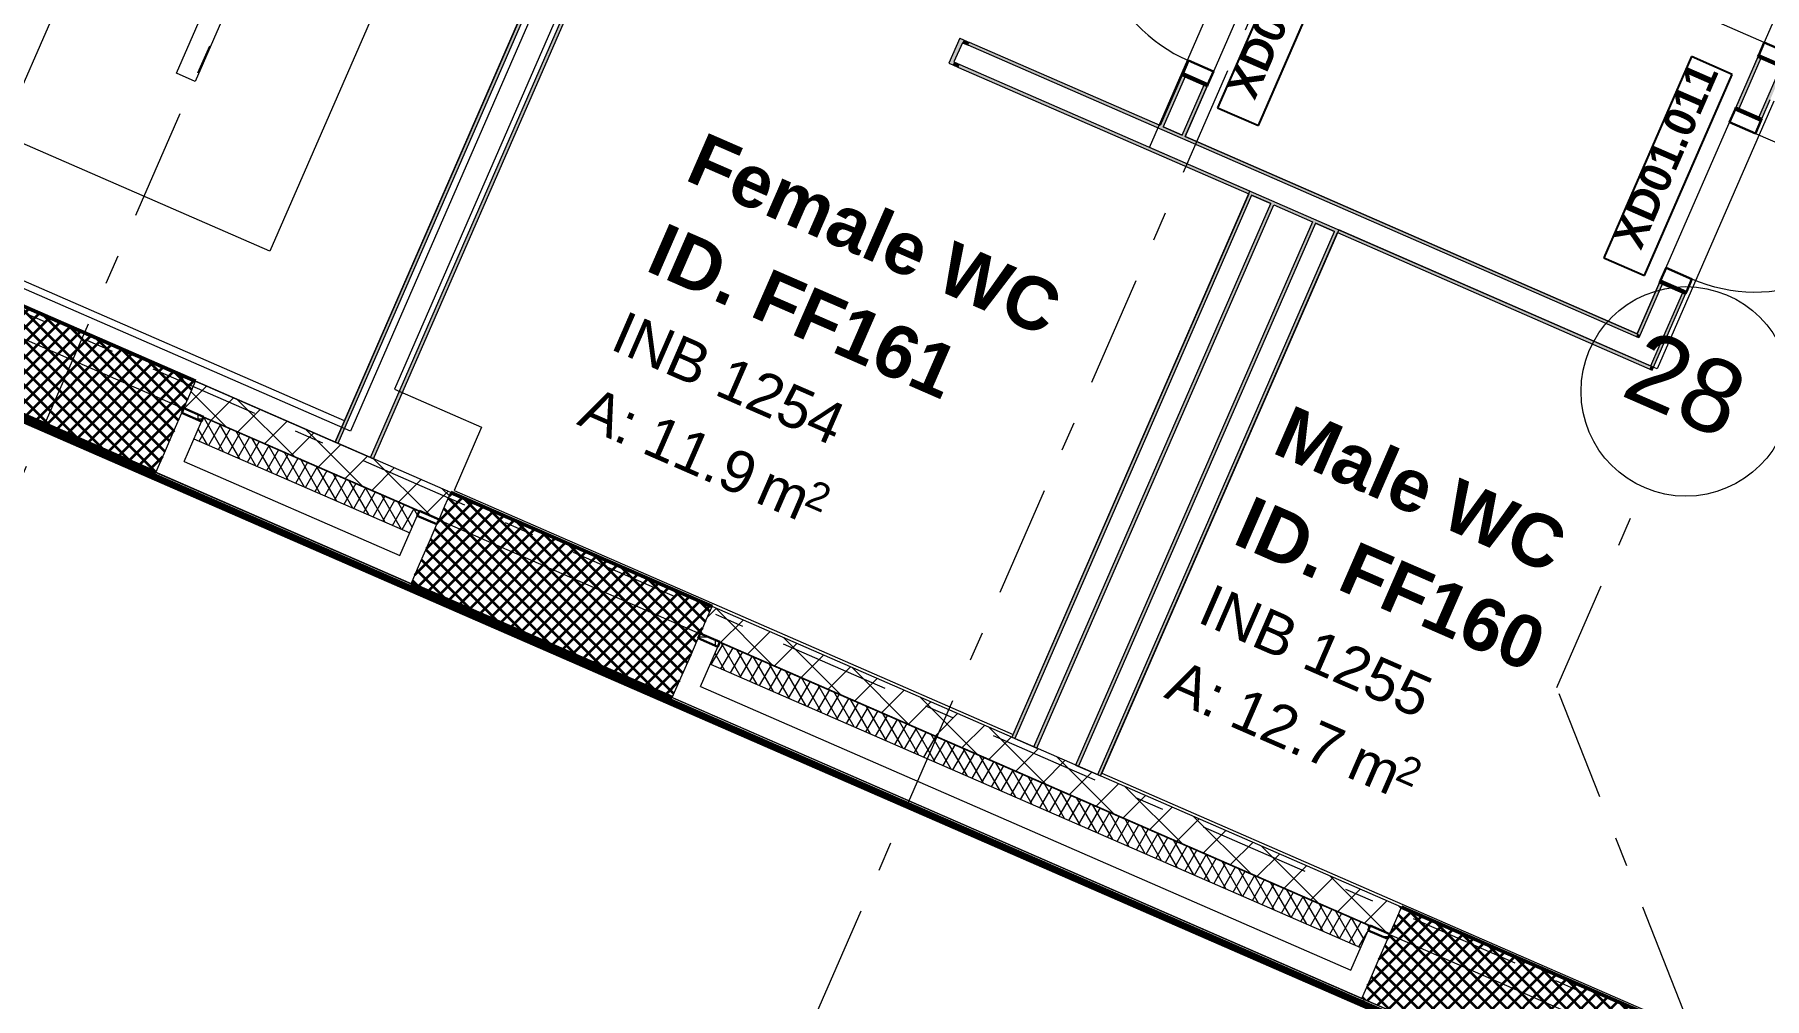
# Model space of a CAD drawing. Header units: millimetres. Extents: x -50172 to 258853, y -59787 to 25069.
# Drawn here: x 179739 to 187994, y -7835 to -3236 of the extents above; entities that cross this region are included whole.
import ezdxf
from ezdxf.enums import TextEntityAlignment as Align

# ---------------------------------------------------------------- set-up
doc = ezdxf.new("R2010")
doc.units = ezdxf.units.MM
doc.header["$MEASUREMENT"] = 0
doc.linetypes.add('Double Dashed', pattern=[1093.611073, 529.166651, -211.666656, 141.111112, -211.666656])
for name, color, linetype in [('A-05-M_Gross_Int_Circulation', 7, 'Continuous'), ('A-05-M_Gross_Int_Plant', 7, 'Continuous'), ('A-15-MG_Structural_Grid', 7, 'Continuous'), ('A-20-M_Floor_Slab', 7, 'Continuous'), ('A-25-M_Wall_Ext_Existing_HUB', 7, 'Continuous'), ('A-25-M_Wall_Int', 7, 'Continuous'), ('ArchiCAD Door Markers', 7, 'Continuous'), ('ArchiCAD Doors', 7, 'Continuous'), ('New_A-05-M_Gross_Int_Circulation', 7, 'Continuous'), ('New_A-15-MG_Structural_Grid_Phase_2', 7, 'Continuous'), ('New_A-20-M_Floor_Slab', 7, 'Continuous'), ('New_A-35-M_FFE-Zone', 7, 'Continuous')]:
    doc.layers.add(name, color=color, linetype=linetype)
for name, color, linetype, lineweight, true_color in [('A-05-M_Gross_Int_Circulation_Pen_No__74', 7, 'Continuous', 20, 0x606060), ('A-05-M_Gross_Int_Plant_Pen_No__74', 7, 'Continuous', 20, 0x606060), ('A-15-MG_Structural_Grid_Pen_No__163', 7, 'Continuous', 0, 0x750077), ('A-25-M_Wall_Ext_Existing_HUB_Pen_No__107', 7, 'Continuous', 15, 0xa6a6a6), ('A-25-M_Wall_Ext_Existing_HUB_Pen_No__43', 7, 'Continuous', 30, 0x444444), ('A-25-M_Wall_Int_Pen_No__107', 7, 'Continuous', 15, 0xa6a6a6), ('A-25-M_Wall_Int_Pen_No__27', 7, 'Continuous', 50, 0x2a2a2a), ('ArchiCAD Doors_Pen_No__43', 7, 'Continuous', 30, 0x444444), ('ArchiCAD Doors_Pen_No__63', 7, 'Continuous', 20, 0x606060), ('New_A-05-M_Gross_Int_Circulation_Pen_No__74', 7, 'Continuous', 20, 0x606060), ('New_A-15-MG_Structural_Grid_Phase_2_Pen_No__222', 7, 'Continuous', 13, 0x65af33), ('New_A-25-M_Wall_Ext_Existing_HUB_Pen_No__27', 7, 'Continuous', 50, 0x2a2a2a), ('New_A-35-M_FFE-Zone_Pen_No__74', 7, 'Continuous', 20, 0x606060)]:
    doc.layers.add(name, color=color, linetype=linetype, lineweight=lineweight, true_color=true_color)
for name, color, linetype, lineweight in [('A-20-M_Floor_Slab_Pen_No__89', 8, 'Continuous', 20), ('A-25-M_Wall_Ext_Existing_HUB_Pen_No__1', 7, 'Continuous', 13), ('A-25-M_Wall_Int_Pen_No__1', 7, 'Continuous', 13), ('A-30-M_Stair_Pen_No__1', 7, 'Continuous', 13), ('ArchiCAD Door Markers_Pen_No__1', 7, 'Continuous', 13), ('ArchiCAD Door Markers_Pen_No__5', 7, 'Continuous', 25), ('ArchiCAD Doors_Pen_No__1', 7, 'Continuous', 13), ('ArchiCAD Zone Stamps_Pen_No__9', 7, 'Continuous', 13), ('New_A-20-M_Floor_Slab_Pen_No__89', 8, 'Continuous', 20), ('New_A-25-M_Wall_Ext_Existing_HUB_Pen_No__155', 5, 'Continuous', 35), ('New_ArchiCAD Zone Stamps_Pen_No__9', 7, 'Continuous', 13)]:
    doc.layers.add(name, color=color, linetype=linetype, lineweight=lineweight)
doc.styles.add('GENERATED_STYLE_1', font='')
doc.styles.add('GENERATED_STYLE_2', font='')
doc.styles.add('GENERATED_STYLE_3', font='')
doc.styles.add('GENERATED_STYLE_4', font='')
doc.styles.get('GENERATED_STYLE_1').set_extended_font_data('Arial', bold=True)
doc.styles.get('GENERATED_STYLE_2').set_extended_font_data('Swis721 BT', bold=True)
doc.styles.get('GENERATED_STYLE_3').set_extended_font_data('Arial')
doc.styles.get('GENERATED_STYLE_4').set_extended_font_data('Swis721 BT')
pattern_1 = [(103.994, (168558.7, 0), (-1137.956, 451.32), [0, -965.2, 0, -1079.5, 0, -1031.875]), (73.994, (168558.7, 0), (-1195.13, 1745.31), [0, -520.7, 0, -869.95, 0, -333.375]), (33.994, (168247.2, -716.2), (785.414, 1814.82), [0, -317.5, 0, -1143, 0, -1492.25]), (23.994, (168247.2, -716.2), (250.28, 1972.77), [0, -158.75, 0, -749.3, 0, -857.25])]
pattern_2 = [(60, (168558.73, 0), (-43.30127, 25), []), (120, (168558.73, 0), (43.30127, 25), [])]
pattern_3 = [(45, (168558.73, 0), (-91.9239, 91.9239), []), (135, (168558.73, 0), (91.9239, 91.9239), [])]
pattern_4 = [(45, (168558.73, 0), (-35.35534, 35.35534), []), (135, (168558.73, 0), (35.35534, 35.35534), [])]
pattern_5 = [(0, (168558.73, 0), (0, 130), []), (90, (168558.73, 0), (-130, 0), [])]

# ---------------------------------------------------------------- blocks, each defined once
blk = doc.blocks.new('Computer Lab D_INB 1102_21_3', base_point=(171496.3, -13266.4))
at = {"layer": 'New_A-35-M_FFE-Zone_Pen_No__74', "linetype": 'Continuous'}
blk.add_line((187367.8, -8399.6), (175554, -3248.2), dxfattribs=at)
at = {"layer": 'New_ArchiCAD Zone Stamps_Pen_No__9'}
for tag, height, style, p in [('ROOM_NAME', 250, 'GENERATED_STYLE_1', (176836.4, -11737.3)), ('zoneNameLine2', 250, 'GENERATED_STYLE_1', (176648, -12169.4)), ('ROOM_NUMBER', 200, 'GENERATED_STYLE_3', (176459.5, -12590.1)), ('measuredAreaCode', 200, 'GENERATED_STYLE_3', (176302.5, -12950.2)), ('DUMMY_649', 200, 'GENERATED_STYLE_3', (176609.9, -13084.2)), ('DUMMY_650', 200, 'GENERATED_STYLE_3', (177239.1, -13358.6)), ('DUMMY_651', 133.3, 'GENERATED_STYLE_3', (177518.4, -13465.1))]:
    blk.add_attdef(tag, text='', height=height, rotation=336.44041, dxfattribs=dict(at, style=style)).set_placement(p, align=Align.TOP_LEFT)
blk = doc.blocks.new('Hub Circulation-First_INB 1250_31_3', base_point=(202027.2, -3160.1))
at = {"layer": 'New_A-05-M_Gross_Int_Circulation_Pen_No__74', "linetype": 'Continuous'}
for p, q in [((187614, 1744.8), (185229.9, -3722.7)), ((187387.6, -4663.6), (189777.7, 817.7)), ((185229.9, -3722.7), (187387.6, -4663.6))]:
    blk.add_line(p, q, dxfattribs=at)
at = {"layer": 'New_ArchiCAD Zone Stamps_Pen_No__9'}
for tag, height, style, p in [('ROOM_NAME', 250, 'GENERATED_STYLE_1', (200923.8, -1482.5)), ('zoneNameLine2', 250, 'GENERATED_STYLE_1', (200735.4, -1914.6)), ('ROOM_NUMBER', 200, 'GENERATED_STYLE_3', (200547, -2335.3)), ('measuredAreaCode', 200, 'GENERATED_STYLE_3', (200389.9, -2695.5)), ('DUMMY_649', 200, 'GENERATED_STYLE_3', (200697.4, -2829.5)), ('DUMMY_650', 200, 'GENERATED_STYLE_3', (201326.5, -3103.9)), ('DUMMY_651', 133.3, 'GENERATED_STYLE_3', (201605.8, -3210.4))]:
    blk.add_attdef(tag, text='', height=height, rotation=336.44041, dxfattribs=dict(at, style=style)).set_placement(p, align=Align.TOP_LEFT)
blk = doc.blocks.new('Female WC_INB 1254_35_3', base_point=(183322.9, -5063.3))
at = {"layer": 'A-05-M_Gross_Int_Plant_Pen_No__74', "linetype": 'Continuous'}
for p, q in [((185059.9, -3774.4), (185595.5, -2546.1)), ((182335.5, -2911), (181456.2, -4927.6)), ((185539, -3983.3), (185059.9, -3774.4)), ((184408.8, -6575.1), (185539, -3983.3)), ((181456.2, -4927.6), (181872.3, -5109)), ((181872.3, -5109), (181740.4, -5411.5)), ((181740.4, -5411.5), (184408.8, -6575.1))]:
    blk.add_line(p, q, dxfattribs=at)
at = {"layer": 'ArchiCAD Zone Stamps_Pen_No__9'}
for tag, height, style, p in [('ROOM_NAME', 250, 'GENERATED_STYLE_1', (182935.2, -3697.8)), ('zoneNameLine2', 250, 'GENERATED_STYLE_1', (182746.8, -4130)), ('ROOM_NUMBER', 200, 'GENERATED_STYLE_3', (182558.3, -4550.7)), ('measuredAreaCode', 200, 'GENERATED_STYLE_3', (182401.3, -4910.8)), ('DUMMY_649', 200, 'GENERATED_STYLE_3', (182708.7, -5044.8)), ('DUMMY_650', 200, 'GENERATED_STYLE_3', (183179.4, -5250.1)), ('DUMMY_651', 133.3, 'GENERATED_STYLE_3', (183458.7, -5356.6))]:
    blk.add_attdef(tag, text='', height=height, rotation=336.44041, dxfattribs=dict(at, style=style)).set_placement(p, align=Align.TOP_LEFT)
blk = doc.blocks.new('Male WC_INB 1255_36_3', base_point=(185976.6, -6300.8))
at = {"layer": 'A-05-M_Gross_Int_Plant_Pen_No__74', "linetype": 'Continuous'}
for p, q in [((188038.8, -3553.3), (187481.8, -4830.4)), ((185962.5, -4167.9), (184832.3, -6759.7)), ((187481.8, -4830.4), (185962.5, -4167.9)), ((184832.3, -6759.7), (188095, -8182.5))]:
    blk.add_line(p, q, dxfattribs=at)
at = {"layer": 'ArchiCAD Zone Stamps_Pen_No__9'}
for tag, height, style, p in [('ROOM_NAME', 250, 'GENERATED_STYLE_1', (185737.3, -5000)), ('zoneNameLine2', 250, 'GENERATED_STYLE_1', (185548.8, -5432.2)), ('ROOM_NUMBER', 200, 'GENERATED_STYLE_3', (185360.4, -5852.9)), ('measuredAreaCode', 200, 'GENERATED_STYLE_3', (185203.4, -6213)), ('DUMMY_649', 200, 'GENERATED_STYLE_3', (185510.8, -6347)), ('DUMMY_650', 200, 'GENERATED_STYLE_3', (186000.1, -6560.4)), ('DUMMY_651', 133.3, 'GENERATED_STYLE_3', (186279.4, -6666.9))]:
    blk.add_attdef(tag, text='', height=height, rotation=336.44041, dxfattribs=dict(at, style=style)).set_placement(p, align=Align.TOP_LEFT)
blk = doc.blocks.new('Stair 03_INB 1253_40_3', base_point=(180885.9, -2222.7))
at = {"layer": 'A-05-M_Gross_Int_Circulation_Pen_No__74', "linetype": 'Continuous'}
for p, q in [((181172.9, -5180.7), (183639.3, 475.5)), ((178700.7, -4102.7), (181172.9, -5180.7))]:
    blk.add_line(p, q, dxfattribs=at)
at = {"layer": 'ArchiCAD Zone Stamps_Pen_No__9'}
for tag, height, style, p in [('ROOM_NAME', 250, 'GENERATED_STYLE_1', (180646.6, -921.9)), ('zoneNameLine2', 250, 'GENERATED_STYLE_1', (180458.1, -1354)), ('ROOM_NUMBER', 200, 'GENERATED_STYLE_3', (180269.7, -1774.7)), ('measuredAreaCode', 200, 'GENERATED_STYLE_3', (180112.7, -2134.9)), ('DUMMY_649', 200, 'GENERATED_STYLE_3', (180420.1, -2268.9)), ('DUMMY_650', 200, 'GENERATED_STYLE_3', (180909.4, -2482.3)), ('DUMMY_651', 133.3, 'GENERATED_STYLE_3', (181188.7, -2588.8))]:
    blk.add_attdef(tag, text='', height=height, rotation=336.44041, dxfattribs=dict(at, style=style)).set_placement(p, align=Align.TOP_LEFT)
blk = doc.blocks.new('Slab_3_3', base_point=(169200.6, -115.4))
at = {"layer": 'A-20-M_Floor_Slab_Pen_No__89', "linetype": 'Continuous', "flags": 128}
for points in [[(169200.6, -115.4), (176349.7, 6537.3), (176264.6, 6629.2), (179496.7, 9637), (183785.9, 7766.9), (187907.8, 17219.8), (201698.7, 11206.2), (197247, 997.1), (217780.4, -7956.5), (215006.4, -14317.9), (212120.9, -13059.7), (210006.5, -17908.8)], [(178714.4, -4024), (180697, 522.7), (183228.7, -581.3), (181246.1, -5128)]]:
    blk.add_lwpolyline(points, close=True, dxfattribs=at)
blk = doc.blocks.new('Slab_4_3', base_point=(147232.5, -27554.7))
at = {"layer": 'New_A-20-M_Floor_Slab_Pen_No__89', "linetype": 'Continuous', "flags": 128}
blk.add_lwpolyline([(187966.5, -30364.3), (179548.2, -26693.5), (187500.1, -8457.3), (178544.8, -4552.4), (174604.1, -2834.1), (174736.9, -2529.5), (169651.4, -312), (165550.4, -4128.2), (165550.4, -4128.2), (157825.2, -11317.1)], dxfattribs=at)
blk = doc.blocks.new('Wall_49_3', base_point=(213194.1, -19661.2))
at = {"layer": 'A-25-M_Wall_Ext_Existing_HUB', "linetype": 'Continuous', "lineweight": 0, "true_color": 0x000000}
h = blk.add_hatch(dxfattribs=at)
h.set_pattern_fill('Rigid_Insulation_0003', color=178, style=0, pattern_type=2)
h.set_pattern_definition(pattern_5)
h.paths.add_polyline_path([(180451.4, -5018.9), (180441.4, -5041.8), (180535.4, -5082.7), (180545.4, -5059.8)])
h = blk.add_hatch(dxfattribs=at)
h.set_pattern_fill('Rigid_Insulation_0003', color=178, style=0, pattern_type=2)
h.set_pattern_definition(pattern_5)
h.paths.add_polyline_path([(181669.2, -5549.9), (181575.3, -5508.9), (181565.3, -5531.8), (181659.2, -5572.8)])
h = blk.add_hatch(dxfattribs=at)
h.set_pattern_fill('Rigid_Insulation_0003', color=178, style=0, pattern_type=2)
h.set_pattern_definition(pattern_5)
h.paths.add_polyline_path([(182915.9, -6093.5), (182905.9, -6116.4), (182999.8, -6157.4), (183009.8, -6134.4)])
h = blk.add_hatch(dxfattribs=at)
h.set_pattern_fill('Rigid_Insulation_0003', color=178, style=0, pattern_type=2)
h.set_pattern_definition(pattern_5)
h.paths.add_polyline_path([(186206.6, -7528.4), (186112.7, -7487.4), (186102.7, -7510.4), (186196.6, -7551.3)])
at = {"layer": 'A-25-M_Wall_Ext_Existing_HUB_Pen_No__107', "linetype": 'Continuous'}
h = blk.add_hatch(dxfattribs=at)
h.set_pattern_fill('Concrete_Block_0003', color=256, style=0, pattern_type=2)
h.set_pattern_definition(pattern_3)
h.paths.add_polyline_path([(180459.6, -5000.1), (180451.4, -5018.9), (181669.2, -5549.9), (181677.4, -5531.1), (181697.4, -5485.3), (181725.2, -5421.6), (180507.4, -4890.5), (180479.6, -4954.2)])
h = blk.add_hatch(dxfattribs=at)
h.set_pattern_fill('613_01__ad_AR_SAND_0003', color=256, style=0, pattern_type=2)
h.set_pattern_definition(pattern_1)
h.paths.add_polyline_path([(180452.6, -5272.5), (180535.4, -5082.7), (180441.4, -5041.8), (180317.7, -5325.5)])
h = blk.add_hatch(dxfattribs=at)
h.set_pattern_fill('Batt_Insulation_0003', color=256, style=0, pattern_type=2)
h.set_pattern_definition(pattern_2)
h.paths.add_polyline_path([(180499.4, -5165.2), (181529.3, -5614.3), (181565.3, -5531.8), (181575.3, -5508.9), (180545.4, -5059.8), (180535.4, -5082.7)])
h = blk.add_hatch(dxfattribs=at)
h.set_pattern_fill('613_01__ad_AR_SAND_0003', color=256, style=0, pattern_type=2)
h.set_pattern_definition(pattern_1)
h.paths.add_polyline_path([(180317.7, -5325.5), (181535.5, -5856.5), (181482.5, -5721.6), (180452.6, -5272.5)])
h = blk.add_hatch(dxfattribs=at)
h.set_pattern_fill('613_01__ad_AR_SAND_0003', color=256, style=0, pattern_type=2)
h.set_pattern_definition(pattern_1)
h.paths.add_polyline_path([(181482.5, -5721.6), (181535.5, -5856.5), (181659.2, -5572.8), (181565.3, -5531.8)])
h = blk.add_hatch(dxfattribs=at)
h.set_pattern_fill('Concrete_Block_0003', color=256, style=0, pattern_type=2)
h.set_pattern_definition(pattern_3)
h.paths.add_polyline_path([(182915.9, -6093.5), (186206.6, -7528.4), (186214.8, -7509.6), (186234.8, -7463.8), (186262.6, -7400.1), (182971.8, -5965.1), (182944, -6028.9), (182924.1, -6074.7)])
h = blk.add_hatch(dxfattribs=at)
h.set_pattern_fill('613_01__ad_AR_SAND_0003', color=256, style=0, pattern_type=2)
h.set_pattern_definition(pattern_1)
h.paths.add_polyline_path([(182917.1, -6347.1), (182999.8, -6157.4), (182905.9, -6116.4), (182782.2, -6400.1)])
h = blk.add_hatch(dxfattribs=at)
h.set_pattern_fill('Batt_Insulation_0003', color=256, style=0, pattern_type=2)
h.set_pattern_definition(pattern_2)
h.paths.add_polyline_path([(182963.9, -6239.9), (186066.7, -7592.9), (186102.7, -7510.4), (186112.7, -7487.4), (183009.8, -6134.4), (182999.8, -6157.4)])
h = blk.add_hatch(dxfattribs=at)
h.set_pattern_fill('613_01__ad_AR_SAND_0003', color=256, style=0, pattern_type=2)
h.set_pattern_definition(pattern_1)
h.paths.add_polyline_path([(182917.1, -6347.1), (182782.2, -6400.1), (186072.9, -7835), (186019.9, -7700.1)])
h = blk.add_hatch(dxfattribs=at)
h.set_pattern_fill('613_01__ad_AR_SAND_0003', color=256, style=0, pattern_type=2)
h.set_pattern_definition(pattern_1)
h.paths.add_polyline_path([(186019.9, -7700.1), (186072.9, -7835), (186196.6, -7551.3), (186102.7, -7510.4)])
at = {"layer": 'New_A-25-M_Wall_Ext_Existing_HUB_Pen_No__155', "linetype": 'Continuous'}
h = blk.add_hatch(dxfattribs=at)
h.set_pattern_fill('Grid_5x5_Diagonal_0003', color=256, style=0, pattern_type=2)
h.set_pattern_definition(pattern_4)
h.paths.add_polyline_path([(178648.1, -4597.4), (180317.7, -5325.5), (180358.7, -5231.5), (180405.4, -5124.3), (180451.4, -5018.9), (180459.6, -5000.1), (180479.6, -4954.2), (180507.4, -4890.5), (178837.8, -4162.5), (178810, -4226.2), (178790, -4272), (178781.8, -4290.8), (178735.8, -4396.2), (178689.1, -4503.5)])
h = blk.add_hatch(dxfattribs=at)
h.set_pattern_fill('Grid_5x5_Diagonal_0003', color=256, style=0, pattern_type=2)
h.set_pattern_definition(pattern_4)
h.paths.add_polyline_path([(181535.5, -5856.5), (182782.2, -6400.1), (182823.1, -6306.1), (182869.9, -6198.9), (182915.9, -6093.5), (182924.1, -6074.7), (182944, -6028.9), (182971.8, -5965.1), (181725.2, -5421.6), (181697.4, -5485.3), (181677.4, -5531.1), (181669.2, -5549.9), (181623.3, -5655.3), (181576.5, -5762.5)])
h = blk.add_hatch(dxfattribs=at)
h.set_pattern_fill('Grid_5x5_Diagonal_0003', color=256, style=0, pattern_type=2)
h.set_pattern_definition(pattern_4)
h.paths.add_polyline_path([(186072.9, -7835), (187319.6, -8378.6), (187360.5, -8284.7), (187407.3, -8177.4), (187453.3, -8072), (187461.4, -8053.2), (187481.4, -8007.4), (187509.2, -7943.7), (186262.6, -7400.1), (186234.8, -7463.8), (186214.8, -7509.6), (186206.6, -7528.4), (186160.7, -7633.8), (186113.9, -7741.1)])
at = {"layer": 'A-25-M_Wall_Ext_Existing_HUB_Pen_No__1', "linetype": 'Continuous'}
for p, q in [((180479.6, -4954.2), (180507.4, -4890.5)), ((180451.4, -5018.9), (180459.6, -5000.1)), ((180459.6, -5000.1), (180479.6, -4954.2)), ((180405.4, -5124.3), (180441.4, -5041.8)), ((180405.4, -5124.3), (180441.4, -5041.8)), ((180452.6, -5272.5), (180535.4, -5082.7)), ((180545.4, -5059.8), (181575.3, -5508.9)), ((180358.7, -5231.5), (180405.4, -5124.3)), ((180358.7, -5231.5), (180405.4, -5124.3)), ((180499.4, -5165.2), (181529.3, -5614.3)), ((180317.7, -5325.5), (180358.7, -5231.5)), ((180317.7, -5325.5), (180358.7, -5231.5)), ((180452.6, -5272.5), (181482.5, -5721.6)), ((181697.4, -5485.3), (181725.2, -5421.6)), ((181669.2, -5549.9), (181677.4, -5531.1)), ((181677.4, -5531.1), (181697.4, -5485.3)), ((181482.5, -5721.6), (181565.3, -5531.8)), ((181623.3, -5655.3), (181659.2, -5572.8)), ((181623.3, -5655.3), (181659.2, -5572.8)), ((181576.5, -5762.5), (181623.3, -5655.3)), ((181576.5, -5762.5), (181623.3, -5655.3)), ((181535.5, -5856.5), (181576.5, -5762.5)), ((181535.5, -5856.5), (181576.5, -5762.5)), ((182944, -6028.9), (182971.8, -5965.1)), ((182915.9, -6093.5), (182924.1, -6074.7)), ((182924.1, -6074.7), (182944, -6028.9)), ((182869.9, -6198.9), (182905.9, -6116.4)), ((182869.9, -6198.9), (182905.9, -6116.4)), ((182917.1, -6347.1), (182999.8, -6157.4)), ((183009.8, -6134.4), (186112.7, -7487.4)), ((182823.1, -6306.1), (182869.9, -6198.9)), ((182823.1, -6306.1), (182869.9, -6198.9)), ((182963.9, -6239.9), (186066.7, -7592.9)), ((182782.2, -6400.1), (182823.1, -6306.1)), ((182782.2, -6400.1), (182823.1, -6306.1)), ((182917.1, -6347.1), (186019.9, -7700.1)), ((186234.8, -7463.8), (186262.6, -7400.1)), ((186019.9, -7700.1), (186102.7, -7510.4)), ((186206.6, -7528.4), (186214.8, -7509.6)), ((186214.8, -7509.6), (186234.8, -7463.8)), ((186160.7, -7633.8), (186196.6, -7551.3)), ((186160.7, -7633.8), (186196.6, -7551.3)), ((186113.9, -7741.1), (186160.7, -7633.8)), ((186113.9, -7741.1), (186160.7, -7633.8)), ((186072.9, -7835), (186113.9, -7741.1)), ((186072.9, -7835), (186113.9, -7741.1))]:
    blk.add_line(p, q, dxfattribs=at)
at = {"layer": 'A-25-M_Wall_Ext_Existing_HUB_Pen_No__1', "linetype": 'Continuous', "flags": 128}
for points in [[(181725.2, -5421.6), (180507.4, -4890.5)], [(180317.7, -5325.5), (181535.5, -5856.5)], [(186262.6, -7400.1), (182971.8, -5965.1)], [(182782.2, -6400.1), (186072.9, -7835)]]:
    blk.add_lwpolyline(points, dxfattribs=at)
at = {"layer": 'A-25-M_Wall_Ext_Existing_HUB_Pen_No__43', "linetype": 'Continuous'}
for p, q in [((180451.4, -5018.9), (180441.4, -5041.8)), ((180545.4, -5059.8), (180451.4, -5018.9)), ((180441.4, -5041.8), (180535.4, -5082.7)), ((180535.4, -5082.7), (180545.4, -5059.8)), ((181565.3, -5531.8), (181575.3, -5508.9)), ((181575.3, -5508.9), (181669.2, -5549.9)), ((181659.2, -5572.8), (181565.3, -5531.8)), ((181669.2, -5549.9), (181659.2, -5572.8)), ((182915.9, -6093.5), (182905.9, -6116.4)), ((183009.8, -6134.4), (182915.9, -6093.5)), ((182905.9, -6116.4), (182999.8, -6157.4)), ((182999.8, -6157.4), (183009.8, -6134.4)), ((186102.7, -7510.4), (186112.7, -7487.4)), ((186196.6, -7551.3), (186102.7, -7510.4)), ((186112.7, -7487.4), (186206.6, -7528.4)), ((186206.6, -7528.4), (186196.6, -7551.3))]:
    blk.add_line(p, q, dxfattribs=at)
at = {"layer": 'New_A-25-M_Wall_Ext_Existing_HUB_Pen_No__27', "linetype": 'Continuous'}
for p, q in [((180507.4, -4890.5), (178837.8, -4162.5)), ((178648.1, -4597.4), (180317.7, -5325.5)), ((182971.8, -5965.1), (181725.2, -5421.6)), ((181535.5, -5856.5), (182782.2, -6400.1)), ((187509.2, -7943.7), (186262.6, -7400.1))]:
    blk.add_line(p, q, dxfattribs=at)
blk = doc.blocks.new('Wall_81_3', base_point=(181172.9, -5180.7))
at = {"layer": 'A-25-M_Wall_Int_Pen_No__107', "linetype": 'Continuous'}
for points in [[(182844.8, -1346.6), (181172.9, -5180.7), (181186.7, -5186.7), (182858.5, -1352.6)], [(183014.3, -1420.6), (181342.5, -5254.7), (181356.2, -5260.7), (183028.1, -1426.6)]]:
    blk.add_hatch(color=256, dxfattribs=at).paths.add_polyline_path(points)
at = {"layer": 'A-25-M_Wall_Int_Pen_No__1', "linetype": 'Continuous'}
for p, q in [((182858.5, -1352.6), (181186.7, -5186.7)), ((181342.5, -5254.7), (183014.3, -1420.6))]:
    blk.add_line(p, q, dxfattribs=at)
at = {"layer": 'A-25-M_Wall_Int_Pen_No__1', "linetype": 'Continuous', "flags": 128}
for points in [[(183639.3, 475.5), (181172.9, -5180.7)], [(181356.2, -5260.7), (182369.6, -2936.7)], [(181172.9, -5180.7), (181356.2, -5260.7)]]:
    blk.add_lwpolyline(points, dxfattribs=at)
blk = doc.blocks.new('Wrapped End 19')
at = {"layer": 'A-25-M_Wall_Int_Pen_No__107', "linetype": 'Continuous'}
for points in [[(0, -20), (130, -20), (130, 0), (0, 0)], [(0, -50), (15, -50), (15, -20), (0, -20)], [(115, -50), (130, -50), (130, -20), (115, -20)]]:
    blk.add_hatch(color=256, dxfattribs=at).paths.add_polyline_path(points)
at = {"layer": 'A-25-M_Wall_Int_Pen_No__1', "linetype": 'Continuous'}
for p, q in [((130, 0), (0, 0)), ((0, 0), (0, -20)), ((130, 0), (0, 0)), ((0, 0), (0, -20)), ((130, 0), (130, -20)), ((130, 0), (130, -20)), ((0, -20), (0, -50)), ((0, -20), (0, -50)), ((115, -20), (15, -20)), ((15, -20), (15, -50)), ((15, -20), (15, -50)), ((115, -20), (115, -50)), ((115, -20), (115, -50)), ((130, -20), (130, -50)), ((130, -20), (130, -50))]:
    blk.add_line(p, q, dxfattribs=at)
blk = doc.blocks.new('Wall_92_3', base_point=(184154.2, -3253.6))
at = {"layer": 'A-25-M_Wall_Int_Pen_No__107', "linetype": 'Continuous'}
for points in [[(184200, -3273.6), (184194, -3287.3), (187381.7, -4677.3), (187387.6, -4663.6)], [(184154, -3379), (184148.1, -3392.8), (187445.7, -4830.7), (187451.5, -4817.5), (187451.1, -4816.7)], [(187387.6, -4663.6), (187381.7, -4677.3), (187395.4, -4683.3), (187395.6, -4682.8)], [(187451.5, -4817.5), (187445.7, -4830.7), (187459.4, -4836.7)]]:
    blk.add_hatch(color=256, dxfattribs=at).paths.add_polyline_path(points)
at = {"layer": 'A-25-M_Wall_Int_Pen_No__1', "linetype": 'Continuous'}
for p, q in [((187395.4, -4683.3), (184194, -3287.3)), ((184154, -3379), (187355.4, -4775)), ((187395.4, -4683.3), (187395.6, -4682.8)), ((187355.4, -4775), (187451.1, -4816.7))]:
    blk.add_line(p, q, dxfattribs=at)
at = {"layer": 'A-25-M_Wall_Int_Pen_No__1', "linetype": 'Continuous', "flags": 128}
for points in [[(185110.7, -3670.7), (184200, -3273.6)], [(184148.1, -3392.8), (185533.1, -3996.7)], [(185216.1, -3716.7), (185124.5, -3676.7)], [(187387.6, -4663.6), (185229.9, -3722.7)], [(185546.9, -4002.7), (185638.5, -4042.7)], [(185652.3, -4048.7), (185837.4, -4129.4)], [(185851.2, -4135.4), (185942.8, -4175.4)], [(185956.6, -4181.4), (187459.4, -4836.7)]]:
    blk.add_lwpolyline(points, dxfattribs=at)
at = {"layer": 'A-25-M_Wall_Int', "linetype": 'Continuous', "zscale": 1000, "rotation": 66.44034980789462}
blk.add_blockref('Wrapped End 19', (184102.2, -3372.8), dxfattribs=at)
blk = doc.blocks.new('Wall_93_3', base_point=(184402.8, -6588.8))
at = {"layer": 'A-25-M_Wall_Int_Pen_No__107', "linetype": 'Continuous'}
for points in [[(185533.1, -3996.7), (184402.8, -6588.8), (184416.6, -6594.8), (185546.9, -4002.7)], [(184522, -6640.8), (185652.3, -4048.7), (185638.5, -4042.7), (184508.2, -6634.8)]]:
    blk.add_hatch(color=256, dxfattribs=at).paths.add_polyline_path(points)
at = {"layer": 'A-25-M_Wall_Int_Pen_No__1', "linetype": 'Continuous'}
for p, q in [((185546.9, -4002.7), (184416.6, -6594.8)), ((184508.2, -6634.8), (185638.5, -4042.7))]:
    blk.add_line(p, q, dxfattribs=at)
at = {"layer": 'A-25-M_Wall_Int_Pen_No__1', "linetype": 'Continuous', "flags": 128}
for points in [[(185533.1, -3996.7), (184402.8, -6588.8)], [(185638.5, -4042.7), (185546.9, -4002.7)], [(184522, -6640.8), (185652.3, -4048.7)], [(184402.8, -6588.8), (184522, -6640.8)]]:
    blk.add_lwpolyline(points, dxfattribs=at)
blk = doc.blocks.new('Wall_94_3', base_point=(186008.6, -4062.2))
at = {"layer": 'A-25-M_Wall_Int_Pen_No__107', "linetype": 'Continuous'}
for points in [[(185837.4, -4129.4), (184707.1, -6721.5), (184720.9, -6727.5), (185851.2, -4135.4)], [(184826.3, -6773.5), (185956.6, -4181.4), (185942.8, -4175.4), (184812.6, -6767.5)]]:
    blk.add_hatch(color=256, dxfattribs=at).paths.add_polyline_path(points)
at = {"layer": 'A-25-M_Wall_Int_Pen_No__1', "linetype": 'Continuous'}
for p, q in [((185851.2, -4135.4), (184720.9, -6727.5)), ((184812.6, -6767.5), (185942.8, -4175.4))]:
    blk.add_line(p, q, dxfattribs=at)
at = {"layer": 'A-25-M_Wall_Int_Pen_No__1', "linetype": 'Continuous', "flags": 128}
for points in [[(185837.4, -4129.4), (184707.1, -6721.5)], [(184826.3, -6773.5), (185956.6, -4181.4)], [(185942.8, -4175.4), (185851.2, -4135.4)], [(184707.1, -6721.5), (184826.3, -6773.5)]]:
    blk.add_lwpolyline(points, dxfattribs=at)
blk = doc.blocks.new('Door 19_5')
at = {"layer": 'ArchiCAD Doors_Pen_No__1', "linetype": 'Continuous'}
for p, q in [((-455.3, -15), (-455.3, 0)), ((455.3, -15), (455.3, 0)), ((-455.3, -120), (-455.3, -15)), ((455.3, -120), (455.3, -15)), ((-455.3, -135), (-455.3, -120)), ((455.3, -135), (455.3, -120))]:
    blk.add_line(p, q, dxfattribs=at)
at = {"layer": 'ArchiCAD Doors_Pen_No__43', "linetype": 'Continuous'}
for p, q in [((-445.3, 0), (-455.3, 0)), ((-455.3, 0), (-455.3, -135)), ((-379.3, 0), (-445.3, 0)), ((-445.3, 0), (-445.3, -135)), ((-379.3, -135), (-379.3, 0)), ((445.3, 0), (379.3, 0)), ((379.3, 0), (379.3, -135)), ((445.3, 0), (455.3, 0)), ((445.3, -135), (445.3, 0)), ((455.3, 0), (455.3, -135)), ((-445.3, -135), (-455.3, -135)), ((-445.3, -135), (-379.3, -135)), ((379.3, -135), (445.3, -135)), ((445.3, -135), (455.3, -135))]:
    blk.add_line(p, q, dxfattribs=at)
at = {"layer": 'ArchiCAD Doors_Pen_No__63', "linetype": 'Continuous'}
blk.add_line((379.3, 0), (379.3, 758.5), dxfattribs=at)
blk.add_arc((379.3, 0), 758.5, 90, 180, dxfattribs=at)
blk = doc.blocks.new('Door Stamp 17_6')
at = {"layer": 'ArchiCAD Door Markers_Pen_No__5', "linetype": 'Continuous'}
for p, q in [((593.3, 290.7), (-454.6, 290.7)), ((-454.6, 290.7), (-454.6, 79)), ((593.3, 79), (593.3, 290.7)), ((-454.6, 79), (593.3, 79)), ((-454.6, 79), (593.3, 79))]:
    blk.add_line(p, q, dxfattribs=at)
at = {"layer": 'ArchiCAD Door Markers_Pen_No__1', "style": 'GENERATED_STYLE_2'}
blk.add_attdef('AC_WIDO_ID', text='', height=150, dxfattribs=at).set_placement((-395.8, 123.8), align=Align.BOTTOM_LEFT)
blk = doc.blocks.new('Door 19_6')
at = {"layer": 'ArchiCAD Doors_Pen_No__1', "linetype": 'Continuous'}
for p, q in [((-482.8, 0), (-482.8, -15)), ((482.8, 0), (482.8, -15)), ((-482.8, -15), (-482.8, -120)), ((482.8, -15), (482.8, -120)), ((-482.8, -120), (-482.8, -135)), ((482.8, -120), (482.8, -135))]:
    blk.add_line(p, q, dxfattribs=at)
at = {"layer": 'ArchiCAD Doors_Pen_No__43', "linetype": 'Continuous'}
for p, q in [((-472.8, 0), (-482.8, 0)), ((-482.8, 0), (-482.8, -135)), ((-406.8, 0), (-472.8, 0)), ((-472.8, 0), (-472.8, -135)), ((-406.8, -135), (-406.8, 0)), ((472.8, 0), (406.8, 0)), ((406.8, 0), (406.8, -135)), ((472.8, 0), (482.8, 0)), ((472.8, -135), (472.8, 0)), ((482.8, 0), (482.8, -135)), ((-472.8, -135), (-482.8, -135)), ((-472.8, -135), (-406.8, -135)), ((406.8, -135), (472.8, -135)), ((472.8, -135), (482.8, -135))]:
    blk.add_line(p, q, dxfattribs=at)
at = {"layer": 'ArchiCAD Doors_Pen_No__63', "linetype": 'Continuous'}
blk.add_line((406.8, 0), (406.8, 813.5), dxfattribs=at)
blk.add_arc((406.8, 0), 813.5, 89.99998, 180, dxfattribs=at)
blk = doc.blocks.new('Wall_111_3', base_point=(187387.6, -4663.6))
at = {"layer": 'A-25-M_Wall_Int_Pen_No__107', "linetype": 'Continuous'}
for points in [[(187858.4, -3584.1), (187872.1, -3590.1), (187977.2, -3349), (187963.5, -3343)], [(187968.4, -3632), (187982.1, -3638), (188087.2, -3396.9), (188073.5, -3391)], [(187387.6, -4663.6), (187401.4, -4669.6), (187508.2, -4424.7), (187494.4, -4418.7)], [(187604.4, -4466.7), (187451.7, -4816.9), (187465.4, -4822.9), (187618.2, -4472.7)], [(187401.4, -4669.6), (187387.6, -4663.6), (187395.6, -4682.8)], [(187451.1, -4816.7), (187451.5, -4817.5), (187451.7, -4816.9)], [(187451.7, -4816.9), (187451.5, -4817.5), (187459.4, -4836.7), (187465.4, -4822.9)]]:
    blk.add_hatch(color=256, dxfattribs=at).paths.add_polyline_path(points)
at = {"layer": 'A-25-M_Wall_Int_Pen_No__1', "linetype": 'Continuous'}
for p, q in [((187977.2, -3349), (187872.1, -3590.1)), ((187963.5, -3343), (187977.2, -3349)), ((187977.2, -3349), (188073.5, -3391)), ((187968.4, -3632), (188073.5, -3391)), ((187858.4, -3584.1), (187872.1, -3590.1)), ((187872.1, -3590.1), (187968.4, -3632)), ((187968.4, -3632), (187982.1, -3638)), ((187508.2, -4424.7), (187395.6, -4682.8)), ((187494.4, -4418.7), (187508.2, -4424.7)), ((187508.2, -4424.7), (187604.4, -4466.7)), ((187491.6, -4725.3), (187604.4, -4466.7)), ((187604.4, -4466.7), (187618.2, -4472.7)), ((187451.7, -4816.9), (187491.6, -4725.3)), ((187451.7, -4816.9), (187451.1, -4816.7))]:
    blk.add_line(p, q, dxfattribs=at)
at = {"layer": 'A-25-M_Wall_Int_Pen_No__1', "linetype": 'Continuous', "flags": 128}
for points in [[(187963.5, -3343), (187858.4, -3584.1)], [(187982.1, -3638), (188022.2, -3546.1)], [(187494.4, -4418.7), (187387.6, -4663.6)], [(187465.4, -4822.9), (187618.2, -4472.7)], [(187459.4, -4836.7), (187465.4, -4822.9)]]:
    blk.add_lwpolyline(points, dxfattribs=at)
at = {"layer": 'ArchiCAD Door Markers'}
ref = blk.add_blockref('Door Stamp 17_6', (187676.4, -4001.4), dxfattribs=dict(at, rotation=66.44039320499522))
ref.add_attrib('AC_WIDO_ID', 'XD01.011', dxfattribs={"layer": 'ArchiCAD Door Markers_Pen_No__1', "color": 7, "height": 150, "rotation": 66.44039, "style": 'GENERATED_STYLE_2'}).set_placement((187445.8, -4287.8), align=Align.BOTTOM_LEFT)
at = {"layer": 'ArchiCAD Doors', "color": 251, "linetype": 'Continuous', "lineweight": 20, "true_color": 0x606060, "zscale": 1000}
for name, p, xscale, rotation in [('Door 19_6', (188156.4, -2900.5), -0.9999999999999999, 66.44039320499522), ('Door 19_5', (187800.1, -4055.3), -1, 246.4403932049952)]:
    blk.add_blockref(name, p, dxfattribs=dict(at, xscale=xscale, rotation=rotation))
blk = doc.blocks.new('Door 19_8')
at = {"layer": 'ArchiCAD Doors_Pen_No__1', "linetype": 'Continuous'}
for p, q in [((-455.3, -15), (-455.3, 0)), ((455.3, -15), (455.3, 0)), ((-455.3, -115), (-455.3, -15)), ((455.3, -115), (455.3, -15)), ((-455.3, -130), (-455.3, -115)), ((455.3, -130), (455.3, -115))]:
    blk.add_line(p, q, dxfattribs=at)
at = {"layer": 'ArchiCAD Doors_Pen_No__43', "linetype": 'Continuous'}
for p, q in [((-445.3, 0), (-455.3, 0)), ((-455.3, 0), (-455.3, -130)), ((-379.3, 0), (-445.3, 0)), ((-445.3, 0), (-445.3, -130)), ((-379.3, -130), (-379.3, 0)), ((445.3, 0), (379.3, 0)), ((379.3, 0), (379.3, -130)), ((445.3, 0), (455.3, 0)), ((445.3, -130), (445.3, 0)), ((455.3, 0), (455.3, -130)), ((-445.3, -130), (-455.3, -130)), ((-445.3, -130), (-379.3, -130)), ((379.3, -130), (445.3, -130)), ((445.3, -130), (455.3, -130))]:
    blk.add_line(p, q, dxfattribs=at)
at = {"layer": 'ArchiCAD Doors_Pen_No__63', "linetype": 'Continuous'}
blk.add_line((379.3, 0), (379.3, 758.5), dxfattribs=at)
blk.add_arc((379.3, 0), 758.5, 90, 180, dxfattribs=at)
blk = doc.blocks.new('Door Stamp 17_9')
at = {"layer": 'ArchiCAD Door Markers_Pen_No__5', "linetype": 'Continuous'}
for p, q in [((529.8, 299.1), (-529.8, 299.1)), ((-529.8, 299.1), (-529.8, 87.3)), ((529.8, 299.1), (-529.8, 299.1)), ((529.8, 87.3), (529.8, 299.1)), ((-529.8, 87.3), (529.8, 87.3))]:
    blk.add_line(p, q, dxfattribs=at)
at = {"layer": 'ArchiCAD Door Markers_Pen_No__1', "style": 'GENERATED_STYLE_2'}
blk.add_attdef('AC_WIDO_ID', text='', height=150, rotation=180, dxfattribs=at).set_placement((470.9, 343.9), align=Align.BOTTOM_LEFT)
blk = doc.blocks.new('Wall_113_3', base_point=(185819.3, -2370.9))
at = {"layer": 'A-25-M_Wall_Int_Pen_No__107', "linetype": 'Continuous'}
for points in [[(185600.2, -2548.1), (185579.6, -2595.5), (185593.3, -2601.5), (185614, -2554.1)], [(185705.6, -2594.1), (185685, -2641.4), (185698.7, -2647.4), (185719.4, -2600.1)], [(185215.6, -3430.1), (185110.7, -3670.7), (185124.5, -3676.7), (185229.4, -3436.1)], [(185321, -3476.1), (185216.1, -3716.7), (185229.9, -3722.7), (185334.8, -3482.1)]]:
    blk.add_hatch(color=256, dxfattribs=at).paths.add_polyline_path(points)
at = {"layer": 'A-25-M_Wall_Int_Pen_No__1', "linetype": 'Continuous'}
for p, q in [((185614, -2554.1), (185593.3, -2601.5)), ((185593.3, -2601.5), (185579.6, -2595.5)), ((185685, -2641.4), (185593.3, -2601.5)), ((185685, -2641.4), (185705.6, -2594.1)), ((185698.7, -2647.4), (185685, -2641.4)), ((185229.4, -3436.1), (185124.5, -3676.7)), ((185229.4, -3436.1), (185215.6, -3430.1)), ((185321, -3476.1), (185229.4, -3436.1)), ((185216.1, -3716.7), (185321, -3476.1)), ((185334.8, -3482.1), (185321, -3476.1))]:
    blk.add_line(p, q, dxfattribs=at)
at = {"layer": 'A-25-M_Wall_Int_Pen_No__1', "linetype": 'Continuous', "flags": 128}
for points in [[(185600.2, -2548.1), (185579.6, -2595.5)], [(185719.4, -2600.1), (185600.2, -2548.1)], [(185698.7, -2647.4), (185719.4, -2600.1)], [(185215.6, -3430.1), (185110.7, -3670.7)], [(185229.9, -3722.7), (185334.8, -3482.1)], [(185124.5, -3676.7), (185216.1, -3716.7)]]:
    blk.add_lwpolyline(points, dxfattribs=at)
at = {"layer": 'ArchiCAD Door Markers'}
ref = blk.add_blockref('Door Stamp 17_9', (185516.7, -3064.8), dxfattribs=dict(at, rotation=246.4404154257695))
ref.add_attrib('AC_WIDO_ID', 'XD01.012', dxfattribs={"layer": 'ArchiCAD Door Markers_Pen_No__1', "color": 7, "height": 150, "rotation": 66.44042, "style": 'GENERATED_STYLE_2'}).set_placement((185602.7, -3571.2), align=Align.BOTTOM_LEFT)
at = {"layer": 'ArchiCAD Doors', "color": 251, "linetype": 'Continuous', "lineweight": 20, "true_color": 0x606060, "zscale": 1000, "rotation": 66.44041542576947}
blk.add_blockref('Door 19_8', (185397.6, -3012.8), dxfattribs=at)
blk = doc.blocks.new('Wall_198_3', base_point=(174611.2, -2853.5))
at = {"layer": 'A-25-M_Wall_Int_Pen_No__107', "linetype": 'Continuous'}
blk.add_hatch(color=256, dxfattribs=at).paths.add_polyline_path([(175540.1, -3274.9), (187355.8, -8427.1), (187375.5, -8419.4), (175546.1, -3261.2)])
at = {"layer": 'A-25-M_Wall_Int_Pen_No__27', "linetype": 'Continuous', "flags": 128}
for points in [[(175540.1, -3274.9), (186714.1, -8147.3)], [(187375.5, -8419.4), (175546.1, -3261.2)]]:
    blk.add_lwpolyline(points, dxfattribs=at)
blk = doc.blocks.new('ST01.03')
at = {"layer": 'A-30-M_Stair_Pen_No__1', "linetype": 'Continuous'}
for p, q in [((0, 1590), (0, 4399.048)), ((0, 4399.048), (2697, 4399.048)), ((650, 1355), (650, 3799.048)), ((650, 3799.048), (2047, 3799.048)), ((2047, 3799.048), (2047, 0)), ((1300, 1120), (1300, 3199.048)), ((1300, 3199.048), (1397, 3199.048)), ((1397, 3199.048), (1397, 0))]:
    blk.add_line(p, q, dxfattribs=at)
blk = doc.blocks.new('Standard grid marker')
at = {"layer": 'A-15-MG_Structural_Grid_Pen_No__163', "linetype": 'Double Dashed'}
blk.add_line((1000, 0), (29726, 0), dxfattribs=at)
at = {"layer": 'A-15-MG_Structural_Grid_Pen_No__163', "style": 'GENERATED_STYLE_4'}
for tag, p in [('AC_MarkerText_1_0', (-500, 41.2)), ('AC_MarkerText_1_1', (31226, 41.2))]:
    blk.add_attdef(tag, text='', height=350, rotation=90, dxfattribs=at).set_placement(p, align=Align.MIDDLE_CENTER)
blk = doc.blocks.new('Standard grid marker_3')
at = {"layer": 'A-15-MG_Structural_Grid_Pen_No__163', "linetype": 'Double Dashed'}
blk.add_line((1000, 0), (74254.8, 0), dxfattribs=at)
at = {"layer": 'A-15-MG_Structural_Grid_Pen_No__163', "style": 'GENERATED_STYLE_4'}
for tag, p in [('AC_MarkerText_1_0', (-500, 43.4)), ('AC_MarkerText_1_1', (75754.8, 43.4))]:
    blk.add_attdef(tag, text='', height=350, rotation=360, dxfattribs=at).set_placement(p, align=Align.MIDDLE_CENTER)
blk = doc.blocks.new('Standard grid marker[22]_3', base_point=(166234.8, -56907.5))
at = {"layer": 'New_A-15-MG_Structural_Grid_Phase_2_Pen_No__222', "linetype": 'Double Dashed'}
for p, q in [((187003.2, -6352), (187419.6, -5397.2)), ((187608, -7892), (187003.2, -6352))]:
    blk.add_line(p, q, dxfattribs=at)
at = {"layer": 'New_A-15-MG_Structural_Grid_Phase_2_Pen_No__222', "linetype": 'Continuous'}
blk.add_circle((187619.4, -4938.9), 500, dxfattribs=at)
at = {"layer": 'New_A-15-MG_Structural_Grid_Phase_2_Pen_No__222', "style": 'GENERATED_STYLE_4'}
for tag, p in [('AC_MarkerText_1_1', (187619.4, -4902.7)), ('AC_MarkerText_1_0', (164962.6, -56862))]:
    blk.add_attdef(tag, text='', height=350, rotation=336.44041, dxfattribs=at).set_placement(p, align=Align.MIDDLE_CENTER)

msp = doc.modelspace()

# ---------------------------------------------------------------- block references
at = {"layer": 'A-05-M_Gross_Int_Circulation', "linetype": 'Continuous'}
msp.add_blockref('Stair 03_INB 1253_40_3', (180885.9, -2222.7), dxfattribs=at)
at = {"layer": 'A-05-M_Gross_Int_Plant', "linetype": 'Continuous'}
ref = msp.add_blockref('Female WC_INB 1254_35_3', (183322.9, -5063.3), dxfattribs=at)
ref.add_attrib('ROOM_NAME', 'Female WC', dxfattribs={"layer": 'ArchiCAD Zone Stamps_Pen_No__9', "color": 7, "height": 250, "rotation": 336.44041, "style": 'GENERATED_STYLE_1'}).set_placement((182935.2, -3697.8), align=Align.TOP_LEFT)
ref.add_attrib('ROOM_NUMBER', 'INB 1254', dxfattribs={"layer": 'ArchiCAD Zone Stamps_Pen_No__9', "color": 7, "height": 200, "rotation": 336.44041, "style": 'GENERATED_STYLE_3'}).set_placement((182558.3, -4550.7), align=Align.TOP_LEFT)
ref.add_attrib('zoneNameLine2', 'ID. FF161', dxfattribs={"layer": 'ArchiCAD Zone Stamps_Pen_No__9', "color": 7, "height": 250, "rotation": 336.44041, "style": 'GENERATED_STYLE_1'}).set_placement((182746.8, -4130), align=Align.TOP_LEFT)
ref.add_attrib('measuredAreaCode', 'A: ', dxfattribs={"layer": 'ArchiCAD Zone Stamps_Pen_No__9', "color": 7, "height": 200, "rotation": 336.44041, "style": 'GENERATED_STYLE_3'}).set_placement((182401.3, -4910.8), align=Align.TOP_LEFT)
ref.add_attrib('DUMMY_649', '11.9', dxfattribs={"layer": 'ArchiCAD Zone Stamps_Pen_No__9', "color": 7, "height": 200, "rotation": 336.44041, "style": 'GENERATED_STYLE_3'}).set_placement((182708.7, -5044.8), align=Align.TOP_LEFT)
ref.add_attrib('DUMMY_650', ' m', dxfattribs={"layer": 'ArchiCAD Zone Stamps_Pen_No__9', "color": 7, "height": 200, "rotation": 336.44041, "style": 'GENERATED_STYLE_3'}).set_placement((183179.4, -5250.1), align=Align.TOP_LEFT)
ref.add_attrib('DUMMY_651', '2', dxfattribs={"layer": 'ArchiCAD Zone Stamps_Pen_No__9', "color": 7, "height": 133.3, "rotation": 336.44041, "style": 'GENERATED_STYLE_3'}).set_placement((183458.7, -5356.6), align=Align.TOP_LEFT)
ref = msp.add_blockref('Male WC_INB 1255_36_3', (185976.6, -6300.8), dxfattribs=at)
ref.add_attrib('ROOM_NAME', 'Male WC', dxfattribs={"layer": 'ArchiCAD Zone Stamps_Pen_No__9', "color": 7, "height": 250, "rotation": 336.44041, "style": 'GENERATED_STYLE_1'}).set_placement((185737.3, -5000), align=Align.TOP_LEFT)
ref.add_attrib('ROOM_NUMBER', 'INB 1255', dxfattribs={"layer": 'ArchiCAD Zone Stamps_Pen_No__9', "color": 7, "height": 200, "rotation": 336.44041, "style": 'GENERATED_STYLE_3'}).set_placement((185360.4, -5852.9), align=Align.TOP_LEFT)
ref.add_attrib('zoneNameLine2', 'ID. FF160', dxfattribs={"layer": 'ArchiCAD Zone Stamps_Pen_No__9', "color": 7, "height": 250, "rotation": 336.44041, "style": 'GENERATED_STYLE_1'}).set_placement((185548.8, -5432.2), align=Align.TOP_LEFT)
ref.add_attrib('measuredAreaCode', 'A: ', dxfattribs={"layer": 'ArchiCAD Zone Stamps_Pen_No__9', "color": 7, "height": 200, "rotation": 336.44041, "style": 'GENERATED_STYLE_3'}).set_placement((185203.4, -6213), align=Align.TOP_LEFT)
ref.add_attrib('DUMMY_649', '12.7', dxfattribs={"layer": 'ArchiCAD Zone Stamps_Pen_No__9', "color": 7, "height": 200, "rotation": 336.44041, "style": 'GENERATED_STYLE_3'}).set_placement((185510.8, -6347), align=Align.TOP_LEFT)
ref.add_attrib('DUMMY_650', ' m', dxfattribs={"layer": 'ArchiCAD Zone Stamps_Pen_No__9', "color": 7, "height": 200, "rotation": 336.44041, "style": 'GENERATED_STYLE_3'}).set_placement((186000.1, -6560.4), align=Align.TOP_LEFT)
ref.add_attrib('DUMMY_651', '2', dxfattribs={"layer": 'ArchiCAD Zone Stamps_Pen_No__9', "color": 7, "height": 133.3, "rotation": 336.44041, "style": 'GENERATED_STYLE_3'}).set_placement((186279.4, -6666.9), align=Align.TOP_LEFT)
at = {"layer": 'A-15-MG_Structural_Grid', "color": 8, "linetype": 'Continuous', "lineweight": 15, "zscale": 1000}
for name, p, rotation in [('Standard grid marker', (190448.4, 19355.8), 246.440411583993), ('Standard grid marker', (194573.3, 17557.1), 246.440411583993), ('Standard grid marker_3', (167357.6, 813.7), 336.440411583993)]:
    msp.add_blockref(name, p, dxfattribs=dict(at, rotation=rotation))
at = {"layer": 'A-20-M_Floor_Slab', "color": 8, "linetype": 'Continuous', "lineweight": 20}
msp.add_blockref('Slab_3_3', (169200.6, -115.4), dxfattribs=at)
at = {"layer": 'A-25-M_Wall_Ext_Existing_HUB', "color": 250, "lineweight": 50, "true_color": 0x2a2a2a}
msp.add_blockref('Wall_49_3', (213194.1, -19661.2), dxfattribs=at)
at = {"layer": 'A-25-M_Wall_Int', "color": 250, "lineweight": 50, "true_color": 0x2a2a2a}
for name, p in [('Wall_81_3', (181172.9, -5180.7)), ('Wall_111_3', (187387.6, -4663.6)), ('Wall_113_3', (185819.3, -2370.9)), ('Wall_198_3', (174611.2, -2853.5)), ('Wall_92_3', (184154.2, -3253.6)), ('Wall_93_3', (184402.8, -6588.8)), ('Wall_94_3', (186008.6, -4062.2))]:
    msp.add_blockref(name, p, dxfattribs=at)
at = {"layer": 'A-30-M_Stair_Pen_No__1', "linetype": 'Continuous', "zscale": 1000, "rotation": 156.4404115839926}
msp.add_blockref('ST01.03', (182975.4, -1047), dxfattribs=at)
at = {"layer": 'New_A-05-M_Gross_Int_Circulation', "linetype": 'Continuous'}
msp.add_blockref('Hub Circulation-First_INB 1250_31_3', (202027.2, -3160.1), dxfattribs=at)
at = {"layer": 'New_A-15-MG_Structural_Grid_Phase_2', "color": 8, "linetype": 'Continuous', "lineweight": 15}
ref = msp.add_blockref('Standard grid marker[22]_3', (166234.8, -56907.5), dxfattribs=at)
ref.add_attrib('AC_MarkerText_1_1', '28', dxfattribs={"layer": 'New_A-15-MG_Structural_Grid_Phase_2_Pen_No__222', "color": 85, "true_color": 0x65af33, "height": 350, "rotation": 336.44041, "style": 'GENERATED_STYLE_4'}).set_placement((187619.4, -4902.7), align=Align.MIDDLE_CENTER)
at = {"layer": 'New_A-20-M_Floor_Slab', "color": 8, "linetype": 'Continuous', "lineweight": 20}
msp.add_blockref('Slab_4_3', (147232.5, -27554.7), dxfattribs=at)
at = {"layer": 'New_A-35-M_FFE-Zone', "linetype": 'Continuous'}
msp.add_blockref('Computer Lab D_INB 1102_21_3', (171496.3, -13266.4), dxfattribs=at)

doc.saveas('drawing.dxf')
